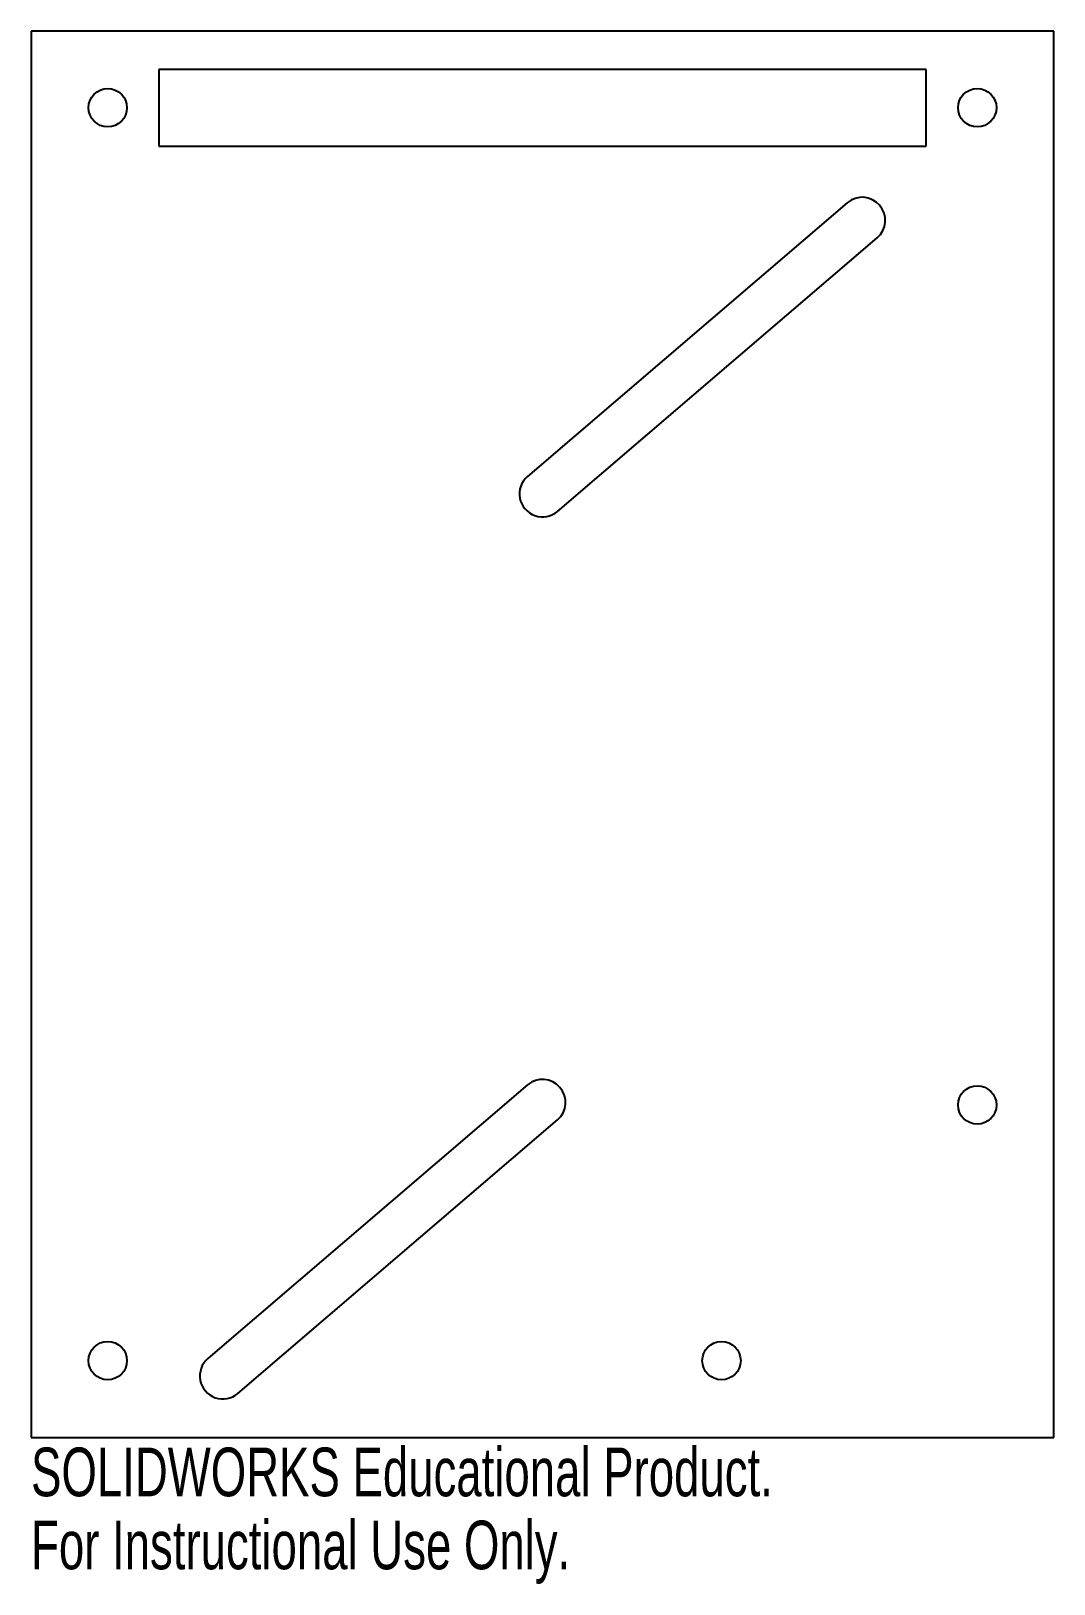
# Model space of a CAD drawing. Header units: inches. Extents: x -2 to 2, y -3.07 to 3.
import ezdxf

# ---------------------------------------------------------------- set-up
doc = ezdxf.new("R2010")
doc.units = ezdxf.units.IN
doc.header["$MEASUREMENT"] = 0
doc.styles.add('SLDTEXTSTYLE0', font='TXT', dxfattribs={"width": 0.7})

msp = doc.modelspace()

# ---------------------------------------------------------------- linework, layer by layer
at = {"color": 7, "linetype": 'Continuous', "lineweight": 25}
for p, q in [((2, 3), (-2, 3)), ((-2, 3), (-2, -2.5)), ((2, -2.5), (2, 3)), ((-1.5, 2.85), (-1.5, 2.55)), ((1.5, 2.85), (-1.5, 2.85)), ((1.5, 2.55), (1.5, 2.85)), ((-1.5, 2.55), (1.5, 2.55)), ((1.1915, 2.3284), (-0.0585, 1.2584)), ((0.0585, 1.1216), (1.3085, 2.1916)), ((-0.0585, -1.1216), (-1.3085, -2.1916)), ((-1.1915, -2.3284), (0.0585, -1.2584)), ((-2, -2.5), (2, -2.5))]:
    msp.add_line(p, q, dxfattribs=at)
for centre in [(-1.7, 2.7), (1.7, 2.7), (1.7, -1.2), (-1.7, -2.2), (0.7, -2.2)]:
    msp.add_circle(centre, 0.075, dxfattribs=at)
for centre, start, end in [((1.25, 2.26), 310.56353, 130.56353), ((0, 1.19), 130.56353, 310.56353), ((0, -1.19), 310.56353, 130.56353), ((-1.25, -2.26), 130.56353, 310.56353)]:
    msp.add_arc(centre, 0.09, start, end, dxfattribs=at)

# ---------------------------------------------------------------- texts
at = {"color": 7, "linetype": 'Continuous', "char_height": 0.1903, "attachment_point": 1, "style": 'SLDTEXTSTYLE0'}
for s, insert in [('SOLIDWORKS Educational Product.', (-2, -2.5401)), ('For Instructional Use Only.', (-2, -2.8256))]:
    msp.add_mtext(s, dxfattribs=dict(at, insert=insert))

doc.saveas('drawing.dxf')
